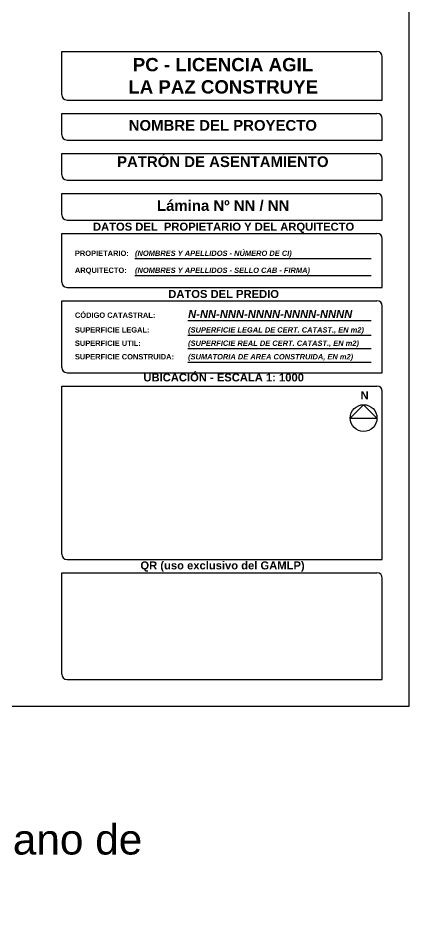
# Model space of a CAD drawing. Header units: millimetres. Extents: x 2128 to 7930, y 1150 to 3326.
# Drawn here: x 4696.1 to 4842.5, y 1188.5 to 1524.5 of the extents above; entities that cross this region are included whole.
import ezdxf

# ---------------------------------------------------------------- set-up
doc = ezdxf.new("R2010")
doc.units = ezdxf.units.MM
doc.header["$LTSCALE"] = 10
doc.layers.add('AMV', color=90, linetype='Continuous', lineweight=0)
doc.styles.add('ARIAL', font='arial.ttf', dxfattribs={"height": 0.2})
doc.styles.get("Standard").update_dxf_attribs({"font": 'arial.ttf'})

msp = doc.modelspace()

# ---------------------------------------------------------------- linework, layer by layer
for p, q in [((4712.482, 1511.859), (4830.482, 1511.859)), ((4712.482, 1495.692), (4712.482, 1511.859)), ((4832.482, 1493.692), (4832.482, 1509.859)), ((4714.482, 1493.692), (4832.482, 1493.692)), ((4712.482, 1488.692), (4830.482, 1488.692)), ((4712.482, 1480.692), (4712.482, 1488.692)), ((4832.482, 1478.692), (4832.482, 1486.692)), ((4714.482, 1478.692), (4832.482, 1478.692)), ((4712.482, 1473.692), (4830.482, 1473.692)), ((4712.482, 1465.692), (4712.482, 1473.692)), ((4832.482, 1463.692), (4832.482, 1471.692)), ((4714.482, 1463.692), (4832.482, 1463.692)), ((4712.482, 1458.692), (4830.482, 1458.692)), ((4712.482, 1450.692), (4712.482, 1458.692)), ((4832.482, 1448.692), (4832.482, 1456.692)), ((4714.482, 1448.692), (4832.482, 1448.692)), ((4712.482, 1443.692), (4830.482, 1443.692)), ((4712.482, 1425.446), (4712.482, 1443.692)), ((4832.482, 1423.446), (4832.482, 1441.692)), ((4739.899, 1434.243), (4828.279, 1434.243)), ((4739.899, 1427.866), (4828.279, 1427.866)), ((4714.482, 1423.446), (4832.482, 1423.446)), ((4712.482, 1418.446), (4830.482, 1418.446)), ((4712.482, 1393.447), (4712.482, 1418.446)), ((4832.482, 1391.447), (4832.482, 1416.446)), ((4759.663, 1411.026), (4828.279, 1411.026)), ((4759.663, 1405.508), (4828.279, 1405.508)), ((4759.663, 1400.515), (4828.279, 1400.515)), ((4759.663, 1395.445), (4828.279, 1395.445)), ((4714.482, 1391.447), (4832.482, 1391.447)), ((4712.482, 1386.447), (4830.482, 1386.447)), ((4712.482, 1323.447), (4712.482, 1386.447)), ((4832.482, 1321.447), (4832.482, 1384.447)), ((4820.482, 1374.447), (4825.482, 1379.447)), ((4825.482, 1379.447), (4830.482, 1374.447)), ((4820.482, 1374.447), (4830.482, 1374.447)), ((4714.482, 1321.447), (4832.482, 1321.447)), ((4712.482, 1316.447), (4830.482, 1316.447)), ((4712.482, 1278.447), (4712.482, 1316.447)), ((4832.482, 1276.447), (4832.482, 1314.447)), ((4714.482, 1276.447), (4832.482, 1276.447))]:
    msp.add_line(p, q)
msp.add_lwpolyline([(4842.482, 1860.447), (4002.482, 1860.447), (4002.482, 1266.447), (4842.482, 1266.447)], close=True)
msp.add_circle((4825.482, 1374.447), 5)
for centre, start, end in [((4830.482, 1509.859), 0, 90), ((4714.482, 1495.692), 180, 270), ((4830.482, 1486.692), 0, 90), ((4714.482, 1480.692), 180, 270), ((4830.482, 1471.692), 0, 90), ((4714.482, 1465.692), 180, 270), ((4830.482, 1456.692), 0, 90), ((4714.482, 1450.692), 180, 270), ((4830.482, 1441.692), 0, 90), ((4714.482, 1425.446), 180, 270), ((4830.482, 1416.446), 0, 90), ((4714.482, 1393.447), 180, 270), ((4830.482, 1384.447), 0, 90), ((4714.482, 1323.447), 180, 270), ((4830.482, 1314.447), 0, 90), ((4714.482, 1278.447), 180, 270)]:
    msp.add_arc(centre, 2, start, end)

# ---------------------------------------------------------------- texts
at = {"attachment_point": 1}
for s, insert, char_height, width in [('\\pi26.59959;{\\fArial|b1|i0|c0|p34;PC - LICENCIA AGIL\\P\\pi24.93349;LA PAZ CONSTRUYE}', (4712.482, 1509.451), 5, 120), ('\\pi25.09185;{\\fArial|b1|i0|c0|p34;NOMBRE DEL PROYECTO}', (4712.462, 1486.186), 4, 120.02), ('\\pi20.7426;{\\fArial|b1|i0|c0|p34;PATRÓN DE ASENTAMIENTO}', (4712.462, 1472.56), 4, 120.02), ('\\pi35.67576;{\\fArial|b1|i0|c0|p34;Lámina Nº NN / NN}', (4712.462, 1456.139), 4, 120.02), ('\\pi6.76977;{\\fArial|b1|i0|c0|p34;DATOS DEL  PROPIETARIO Y DEL ARQUITECTO }', (4717.415, 1447.705), 3, 110.86356), ('{\\fArial|b1|i0|c0|p34;PROPIETARIO:}', (4717.415, 1437.239), 2, 39.8065), ('{\\fArial|b1|i1|c0|p34;(NOMBRES Y APELLIDOS - NÚMERO DE CI)}', (4739.912, 1437.239), 2, 88.36642), ('{\\fArial|b1|i0|c0|p34;ARQUITECTO:}', (4717.415, 1430.862), 2, 39.8065), ('{\\fArial|b1|i1|c0|p34;(NOMBRES Y APELLIDOS - SELLO CAB - FIRMA)}', (4739.912, 1430.862), 2, 88.36642), ('\\pi34.94338;{\\fArial|b1|i0|c0|p34;DATOS DEL PREDIO}', (4717.415, 1422.468), 3, 110.86356), ('{\\fArial|b1|i0|c0|p34;CÓDIGO CATASTRAL:}', (4717.415, 1414.022), 2, 39.8065), ('{\\fArial|b1|i1|c0|p34;N-NN-NNN-NNNN-NNNN-NNNN}', (4759.781, 1414.952), 3, 68.49811), ('{\\fArial|b1|i0|c0|p34;SUPERFICIE LEGAL:}', (4717.415, 1408.504), 2, 39.8065), ('{\\fArial|b1|i1|c0|p34;(SUPERFICIE LEGAL DE CERT. CATAST., EN m2)}', (4759.781, 1408.504), 2, 68.49811), ('{\\fArial|b1|i0|c0|p34;SUPERFICIE UTIL:}', (4717.415, 1403.511), 2, 39.8065), ('{\\fArial|b1|i1|c0|p34;(SUPERFICIE REAL DE CERT. CATAST., EN m2)}', (4759.781, 1403.511), 2, 68.49811), ('{\\fArial|b1|i0|c0|p34;SUPERFICIE CONSTRUIDA:}', (4717.415, 1398.441), 2, 39.8065), ('{\\fArial|b1|i1|c0|p34;(SUMATORIA DE AREA CONSTRUIDA, EN m2)}', (4759.781, 1398.441), 2, 68.49811), ('\\pi25.6446;{\\fArial|b1|i0|c0|p34;UBICACIÓN - ESCALA 1: 1000}', (4717.415, 1391.183), 3, 110.86356), ('\\pi54.24181;{\\fArial|b1|i0|c0|p34;N}', (4770.077, 1384.488), 3, 110.86356), ('\\pi29.47078;{\\fArial|b1|i0|c0|p34;QR (uso exclusivo del GAMLP)}', (4712.462, 1320.704), 3, 120.02)]:
    msp.add_mtext(s, dxfattribs=dict(at, insert=insert, char_height=char_height, width=width))
at = {"layer": 'AMV', "insert": (4040.873, 1222.15), "char_height": 11.340524, "width": 703.81917, "attachment_point": 1, "style": 'ARIAL'}
msp.add_mtext('la lamina deberá incluir dos cortes esquemáticos (transversal y longitudinal), elevaciones y plano de sitio y techos identificando las cotas en retiros.', dxfattribs=at)

doc.saveas('drawing.dxf')
